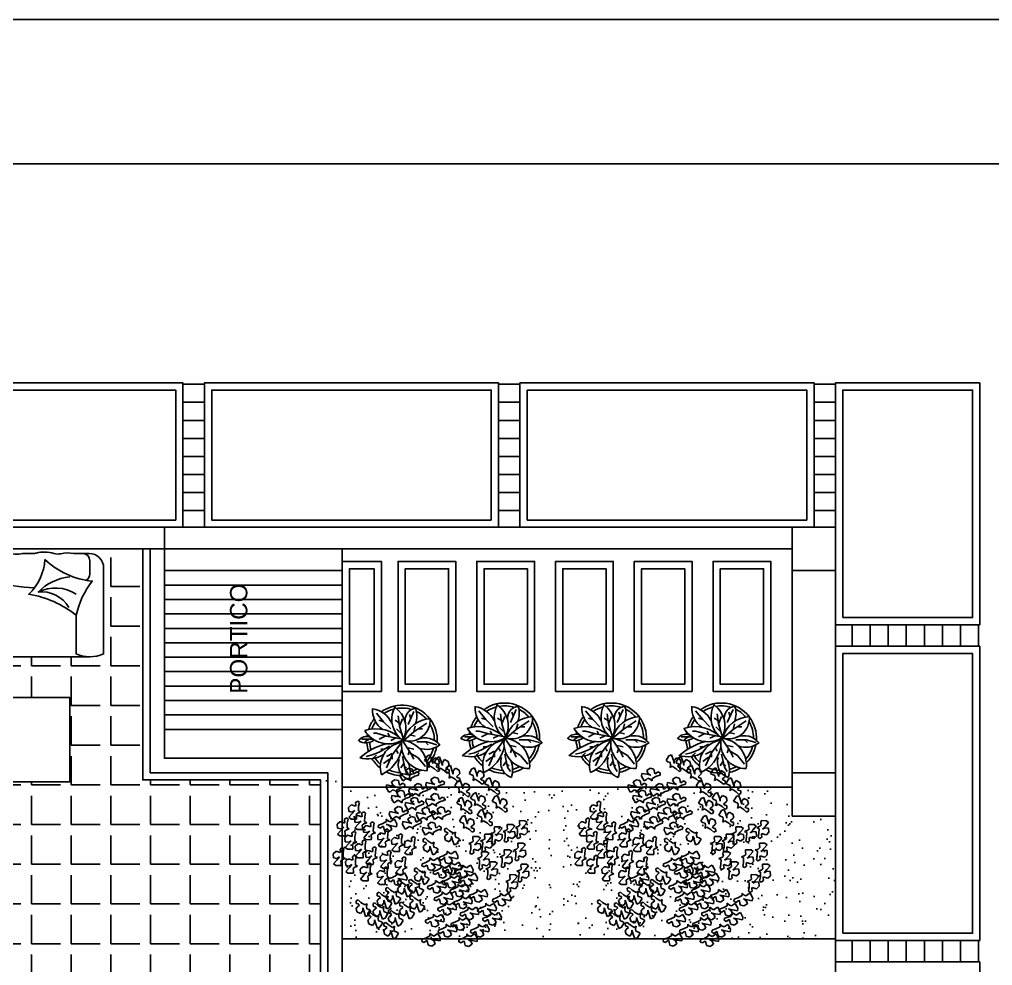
# Model space of a CAD drawing. Header units: inches. Extents: x -370 to 18, y -197 to 199.
# Drawn here: x -0.69 to 6.05, y 42.91 to 49.47 of the extents above; entities that cross this region are included whole.
import ezdxf

# ---------------------------------------------------------------- set-up
doc = ezdxf.new("R2010")
doc.units = ezdxf.units.IN
doc.header["$MEASUREMENT"] = 0
for name, color, linetype in [('artefactos', 1, 'Continuous'), ('aux2', 194, 'Continuous'), ('MUEBLES', 7, 'Continuous')]:
    doc.layers.add(name, color=color, linetype=linetype)
doc.styles.get("Standard").update_dxf_attribs({"font": 'arial.ttf'})

# ---------------------------------------------------------------- blocks, each defined once
blk = doc.blocks.new('arbol 1')
at = {"layer": 'artefactos', "color": 116, "true_color": 0x136734}
for radius, start, end in [(0.61, 94.0019, 108.264), (0.56, 93.3784, 107.1305), (0.61, 79.8796, 83.6062), (0.61, 52.3459, 72.1552), (0.61, 121.3306, 141.8442), (0.56, 120.9025, 138.0337), (0.56, 54.9472, 69.5479), (0.61, 307.7678, 35.985), (0.61, 153.5986, 180.9125), (0.56, 156.2376, 177.0937), (0.56, 14.5729, 33.9936), (0.56, 342.2632, 9.842), (0.61, 193.1106, 212.3931), (0.56, 194.5759, 207.9941), (0.56, 310.9431, 333.6596), (0.61, 225.4259, 259.3549), (0.56, 229.2608, 255.8214), (0.61, 266.5434, 307.2408), (0.56, 269.812, 300.7838)]:
    blk.add_arc((0.68, 0.655), radius, start, end, dxfattribs=at)
at = {"layer": 'aux2', "color": 116, "true_color": 0x136734}
for p, q in [((0.703, 1.15), (0.703, 1.35)), ((0.428, 1.175), (0.403, 1.275)), ((0.703, 1.225), (0.653, 1.3)), ((0.428, 1.1), (0.378, 1.15)), ((0.478, 1.05), (0.428, 1.175)), ((0.578, 0.875), (0.478, 1.05)), ((0.528, 0.975), (0.528, 1.025)), ((0.753, 0.95), (0.703, 1.05)), ((0.753, 0.925), (0.803, 1.1)), ((0.803, 1.1), (0.803, 1.15)), ((1.003, 0.975), (1.153, 1.1)), ((1.003, 0.975), (1.028, 1.05)), ((0.428, 0.825), (0.203, 0.925)), ((0.353, 0.875), (0.278, 0.975)), ((0.453, 0.825), (0.403, 0.925)), ((0.728, 0.75), (0.678, 0.85)), ((0.703, 0.65), (0.753, 0.925)), ((0.753, 0.875), (0.803, 0.9)), ((0.878, 0.85), (1.003, 0.975)), ((0.278, 0.625), (0.203, 0.675)), ((0.403, 0.825), (0.353, 0.825)), ((0.628, 0.675), (0.428, 0.825)), ((0.503, 0.75), (0.453, 0.725)), ((0.678, 0.625), (0.928, 0.7)), ((0.803, 0.675), (0.878, 0.75)), ((0.928, 0.7), (1.103, 0.725)), ((0.928, 0.7), (1.053, 0.65)), ((0.978, 0.7), (1.028, 0.775)), ((0.178, 0.6), (0.103, 0.55)), ((0.403, 0.65), (0.178, 0.6)), ((0.228, 0.625), (0.203, 0.575)), ((0.503, 0.525), (0.428, 0.55)), ((0.453, 0.5), (0.678, 0.65)), ((0.553, 0.55), (0.528, 0.45)), ((0.678, 0.625), (0.828, 0.45)), ((0.778, 0.525), (0.753, 0.425)), ((0.953, 0.55), (1.178, 0.45)), ((1.053, 0.5), (1.128, 0.525)), ((0.228, 0.25), (0.378, 0.375)), ((0.453, 0.5), (0.353, 0.45)), ((0.378, 0.375), (0.453, 0.5)), ((0.653, 0.4), (0.653, 0.225)), ((0.828, 0.45), (0.978, 0.225)), ((0.828, 0.45), (0.928, 0.425)), ((0.878, 0.375), (0.878, 0.3)), ((0.653, 0.25), (0.603, 0.2)), ((0.653, 0.225), (0.603, 0.05))]:
    blk.add_line(p, q, dxfattribs=at)
for centre, radius, start, end in [((0.847, 1.237), 0.488, 162.1729, 212.9232), ((-0.432, 0.657), 1.088, 14.4659, 42.1317), ((0.865, 1.282), 0.228, 147.9507, 215.8676), ((0.578, 1.269), 0.17, 337.1128, 56.6053), ((1.101, 0.89), 0.482, 121.3341, 209.1793), ((0.243, 1.109), 0.637, 313.3479, 17.532), ((0.68, 0.655), 0.56, 83.6247, 84.0354), ((0.216, 0.596), 0.436, 8.8344, 107.4666), ((0.661, 1.282), 0.636, 205.1195, 258.1538), ((1.202, 0.763), 0.403, 85.5178, 145.6968), ((0.803, 1.221), 0.426, 294.312, 352.4208), ((0.259, 0.446), 0.274, 71.0032, 161.0043), ((0.894, 1.027), 0.437, 245.6522, 324.5506), ((1.045, 0.378), 0.454, 60.7057, 132.1778), ((0.132, 0.922), 0.408, 251.1175, 293.1563), ((0.591, 0.226), 0.438, 78.2366, 180.6445), ((0.207, 0.693), 0.475, 263.4525, 355.4287), ((0.132, 0.922), 0.408, 313.639, 314.1881), ((1.028, 0.53), 0.362, 164.0389, 275.5712), ((0.557, 0.147), 0.498, 1.7002, 75.6184), ((1.028, 0.395), 0.207, 6.0973, 103.9177), ((0.894, 0.23), 0.371, 159.1184, 218.3945), ((0.393, 0.262), 0.331, 307.6855, 23.0732), ((1.105, 0.808), 0.409, 251.0507, 286.9573)]:
    blk.add_arc(centre, radius, start, end, dxfattribs=at)
blk = doc.blocks.new('BRANCHS', base_point=(1.4853, 0.588))
for p, q in [((1.5146, 0.6522), (1.4864, 0.6366)), ((1.5313, 0.6501), (1.5146, 0.6522)), ((1.5255, 0.6211), (1.5313, 0.6501)), ((1.4971, 0.6014), (1.4858, 0.588)), ((1.4858, 0.588), (1.5005, 0.5883)), ((1.4864, 0.6366), (1.4921, 0.6254)), ((1.4921, 0.6254), (1.5019, 0.6135)), ((1.5019, 0.6135), (1.4971, 0.6014)), ((1.5005, 0.5883), (1.5139, 0.5633)), ((1.5199, 0.5964), (1.5255, 0.6211)), ((1.5292, 0.6122), (1.5199, 0.5964)), ((1.5487, 0.6203), (1.5292, 0.6122)), ((1.5622, 0.5996), (1.5487, 0.6203)), ((1.5568, 0.5791), (1.5622, 0.5996)), ((1.5139, 0.5633), (1.5211, 0.5412)), ((1.5211, 0.5412), (1.5336, 0.5396)), ((1.5291, 0.572), (1.5482, 0.5759)), ((1.5308, 0.5654), (1.5291, 0.572)), ((1.5407, 0.5536), (1.5308, 0.5654)), ((1.5336, 0.5396), (1.5407, 0.5536)), ((1.5482, 0.5759), (1.5568, 0.5791))]:
    blk.add_line(p, q)
blk = doc.blocks.new('A$C26DE234E')
at = {"xscale": 3, "yscale": 3, "zscale": 3}
for p, rotation in [((1.587, 3.314), 60.00000000000001), ((2.122, 3.24), 60.00000000000001), ((1.449, 3.092), 60.00000000000001), ((1.88, 3.102), 60.00000000000001), ((0.774, 2.92), 120), ((1.725, 2.917), 60.00000000000001), ((2.234, 2.926), 60.00000000000001), ((2.424, 3.037), 60.00000000000001), ((1.311, 2.825), 60.00000000000001), ((1.604, 2.732), 60.00000000000001), ((2.053, 2.769), 60.00000000000001), ((0.558, 2.708), 120), ((0.722, 2.615), 120), ((0.912, 2.541), 120), ((1.242, 2.52), 60.00000000000001), ((0.368, 2.421), 120), ((0.998, 2.384), 120), ((1.535, 2.464), 60.00000000000001), ((1.923, 2.51), 60.00000000000001), ((2.3, 2.573), 180), ((0.601, 2.338), 120), ((1.334, 2.388), 180), ((1.423, 2.196), 60.00000000000001), ((1.837, 2.261), 60.00000000000001), ((0.731, 2.135), 120), ((1.127, 2.172), 120), ((1.785, 2.03), 60.00000000000001), ((0.851, 1.95), 120), ((1.145, 1.968), 120), ((1.352, 1.867), 120), ((0.239, 1.787), 180), ((1.602, 1.787), 180), ((1.886, 1.71), 120), ((0.584, 1.723), 180), ((1.196, 1.686), 180), ((3.228, 1.812), 299.9999999999999), ((0.403, 1.492), 180), ((0.8, 1.501), 180), ((0.989, 1.566), 180), ((1.464, 1.584), 180), ((1.723, 1.473), 180), ((2.067, 1.322), 120), ((3.194, 1.637), 299.9999999999999), ((0.524, 1.261), 180), ((1.127, 1.279), 180), ((1.283, 1.418), 180), ((1.524, 1.408), 180), ((3.039, 1.443), 299.9999999999999), ((0.231, 1.122), 180), ((0.714, 1.094), 180), ((0.912, 1.214), 180), ((1.326, 1.122), 180), ((1.472, 1.196), 180), ((2.133, 1.184), 299.9999999999999), ((2.461, 1.23), 299.9999999999999), ((2.771, 1.267), 299.9999999999999), ((0.403, 0.91), 180), ((1.033, 0.937), 180), ((1.863, 1.086), 240), ((2.547, 0.981), 299.9999999999999), ((2.996, 1.009), 299.9999999999999), ((0.782, 0.78), 180), ((1.587, 0.929), 240), ((1.906, 0.873), 240), ((2.245, 0.861), 299.9999999999999), ((0.619, 0.688), 180), ((1.406, 0.781), 240), ((2.036, 0.698), 240), ((2.814, 0.731), 299.9999999999999), ((0.964, 0.512), 180), ((1.622, 0.522), 240), ((2.079, 0.467), 240), ((2.495, 0.593), 299.9999999999999), ((1.173, 0.42), 240), ((1.363, 0.217), 240), ((1.743, 0.273), 240), ((2.148, 0.245), 240)]:
    blk.add_blockref('BRANCHS', p, dxfattribs=dict(at, rotation=rotation))
for p in [(2.297, 2.326), (2.59, 2.289), (2.78, 2.382), (2.987, 2.132), (2.116, 2.086), (2.461, 2.04), (2.711, 1.975), (2.28, 1.837), (2.012, 1.726), (2.53, 1.67), (2.823, 1.67), (2.288, 1.559)]:
    blk.add_blockref('BRANCHS', p, dxfattribs=at)
blk = doc.blocks.new('sillon2_pl')
at = {"layer": 'artefactos', "color": 1}
for p, q in [((-1.3844, 0.6959), (-1.337, 0.6959)), ((-1.0394, 0.6959), (-0.9776, 0.6959)), ((-0.8802, 0.6959), (-0.8826, 0.6959)), ((-0.8158, 0.6959), (-0.785, 0.6959)), ((-0.765, 0.5046), (-0.765, 0.6759)), ((-0.765, 0.6759), (-0.765, 0.3872)), ((-0.765, 0.6759), (-0.765, 0.3872)), ((-0.7142, 0.6959), (-0.745, 0.6959)), ((-0.7142, 0.6959), (-0.745, 0.6959)), ((-0.6474, 0.6959), (-0.6498, 0.6959)), ((-0.6498, 0.6959), (-0.6474, 0.6959)), ((-0.4906, 0.6959), (-0.5524, 0.6959)), ((-0.4906, 0.6959), (-0.5524, 0.6959)), ((-0.1456, 0.6959), (-0.193, 0.6959)), ((-0.1456, 0.6959), (-0.193, 0.6959)), ((-1.4344, 0.5536), (-1.4344, 0.6459)), ((-1.4344, 0.5536), (-1.4344, 0.6459)), ((-0.0956, 0.5536), (-0.0956, 0.6459)), ((-0.765, 0.272), (-0.765, 0.2488)), ((-0.765, 0.272), (-0.765, 0.2488)), ((-0.765, 0.1495), (-0.765, 0.1239)), ((-0.765, 0.1495), (-0.765, 0.1239)), ((-0.765, 0.0476), (-0.765, 0.0191)), ((-0.765, 0.0476), (-0.765, 0.0191)), ((-1.4344, -0.0191), (-1.3388, -0.0191)), ((-0.0956, -0.0191), (-0.1913, -0.0191))]:
    blk.add_line(p, q, dxfattribs=at)
for points in [[(-1.3388, 0.2699), (-1.3388, 0, -0.2), (-1.53, 0), (-1.53, 0.5959, -0.414214), (-1.43, 0.6959), (-1.3844, 0.6959)], [(-0.1913, 0.2699), (-0.1913, 0, 0.2), (0, 0), (0, 0.5959, 0.414214), (-0.1, 0.6959), (-0.1456, 0.6959)], [(-1.3388, -0.0191), (-0.8032, -0.0191, 0.414214), (-0.765, 0.0191, 0.414214)], [(-0.1913, -0.0191), (-0.7268, -0.0191, -0.414214), (-0.765, 0.0191, -0.414214)]]:
    blk.add_lwpolyline(points, format="xyb", dxfattribs=at)
for points in [[(-1.1232, 0.6544, 0.188011), (-1.0112, 0.413, 0.130529), (-1.3404, 0.2685, 0.110936), (-1.4506, 0.5042, 0.162859)], [(-0.4068, 0.6544, -0.188011), (-0.5188, 0.413, -0.130529), (-0.1896, 0.2685, -0.110936), (-0.0794, 0.5042, -0.162859)]]:
    blk.add_lwpolyline(points, format="xyb", close=True, dxfattribs=at)
blk.add_lwpolyline([(-0.765, 0.5082), (-0.765, 0.3872)], dxfattribs=at)
blk.add_lwpolyline([(-0.765, 0.5082), (-0.765, 0.3872)], dxfattribs=at)
for centre, radius, start, end in [((-1.3844, 0.6459), 0.05, 90, 180), ((-1.337, 0.7959), 0.1, 270, 278.05582), ((-1.2858, 0.4346), 0.2649, 78.49498, 98.05582), ((-1.2131, 0.7921), 0.1, 258.49498, 286.18746), ((-1.1193, 0.469), 0.2365, 76.27426, 106.18746), ((-1.0394, 0.7959), 0.1, 256.27426, 270), ((-0.9776, 0.5959), 0.1, 78.15566, 90), ((-0.9289, 0.828), 0.1372, 258.15566, 281.84434), ((-0.8802, 0.5959), 0.1, 90, 101.84434), ((-0.8826, 0.7959), 0.1, 270, 278.30333), ((-0.8492, 0.567), 0.1313, 81.69667, 98.30333), ((-0.8158, 0.7959), 0.1, 261.69667, 270), ((-0.785, 0.6759), 0.02, 0, 90), ((-0.745, 0.6759), 0.02, 90, 180), ((-0.7142, 0.7959), 0.1, 270, 278.30333), ((-0.6808, 0.567), 0.1313, 81.69667, 98.30333), ((-0.6474, 0.7959), 0.1, 261.69667, 270), ((-0.6498, 0.5959), 0.1, 78.15566, 90), ((-0.6011, 0.828), 0.1372, 258.15566, 281.84434), ((-0.5524, 0.5959), 0.1, 90, 101.84434), ((-0.4906, 0.7959), 0.1, 270, 283.72574), ((-0.4107, 0.469), 0.2365, 73.81254, 103.72574), ((-0.3169, 0.7921), 0.1, 253.81254, 281.50502), ((-0.2442, 0.4346), 0.2649, 81.94418, 101.50502), ((-0.193, 0.7959), 0.1, 261.94418, 270), ((-0.1456, 0.6459), 0.05, 0, 90), ((-1.3844, 0.5536), 0.05, 180, 240.31701), ((-0.2389, 0.5085), 0.1677, 148.69151, 212.72432), ((0.0302, 0.6814), 0.4212, 191.75458, 231.93116), ((-0.2072, 0.6884), 0.198, 207.95491, 275.63863), ((-0.1456, 0.5536), 0.05, 299.68299, 0), ((-1.3353, 0.1693), 0.367, 44.93442, 83.65551), ((-1.08, 1.5495), 1.0913, 271.50253, 286.77711), ((-0.45, 1.5495), 1.0913, 253.22289, 268.49747), ((-1.1952, 0.1876), 0.2691, 63.57332, 122.72271), ((-1.1018, 0.2127), 0.2175, 83.0467, 149.66841), ((-0.9553, 0.3296), 0.1988, 343.16563, 16.83437), ((-0.6132, 0.1992), 0.1597, 161.89712, 198.10288), ((-0.903, 0.0858), 0.1431, 344.55144, 15.44856)]:
    blk.add_arc(centre, radius, start, end, dxfattribs=at)

msp = doc.modelspace()

# ---------------------------------------------------------------- hatches: boundary and pattern name
at = {"transparency": 33554610}
h = msp.add_hatch(dxfattribs=at)
h.set_pattern_fill('LINE', color=8, angle=180)
h.set_pattern_definition([(180, (26.58043, 61.68821), (-2e-17, -0.125), [])])
h.paths.add_polyline_path([(0.44373, 45.94745), (0.59256, 45.94745), (0.59256, 46.94745), (0.44373, 46.94745)])
h = msp.add_hatch(dxfattribs=at)
h.set_pattern_fill('LINE', color=8, angle=180)
h.set_pattern_definition([(180, (28.76676, 61.68821), (-2e-17, -0.125), [])])
h.paths.add_polyline_path([(2.63006, 45.94745), (2.77889, 45.94745), (2.77889, 46.94745), (2.63006, 46.94745)])
h = msp.add_hatch(dxfattribs=at)
h.set_pattern_fill('LINE', color=8, angle=180)
h.set_pattern_definition([(180, (30.9531, 61.68821), (-2e-17, -0.125), [])])
h.paths.add_polyline_path([(4.81639, 45.94745), (4.96522, 45.94745), (4.96522, 46.94745), (4.81639, 46.94745)])
h = msp.add_hatch(dxfattribs=at)
h.set_pattern_fill('ANGLE', color=8)
h.set_pattern_definition([(0, (-57.25582, 87.06278), (0, 0.275), [0.2, -0.075]), (90, (-57.25582, 87.06278), (-0.275, 2e-17), [0.2, -0.075])])
h.paths.add_polyline_path([(-5.30628, 43.79745), (-1.03478, 43.79745), (-1.03478, 42.75021), (-0.28478, 42.75021), (-0.28478, 38.09745), (1.39736, 38.09745), (1.39736, 44.19745), (0.16522, 44.19745), (0.16522, 45.79745), (-5.30628, 45.79745)])
h.paths.add_polyline_path([(-4.45189, 44.4788, 0.9384169), (-4.47917, 44.46647, 0.2660911), (-4.13158, 44.21393, 0.9384169), (-4.12828, 44.24369, -0.265876)], flags=16)
h.paths.add_polyline_path([(-2.04367, 44.46413), (-2.01758, 44.47554), (-2.04346, 44.46449)], flags=16)
h.paths.add_polyline_path([(-1.8713, 45.15557), (-1.81596, 45.12677), (-1.76996, 45.08736), (-1.72481, 45.0356), (-1.69719, 44.98384), (-1.67848, 44.92248), (-1.6734, 44.88942), (-1.67272, 44.88445), (-1.66539, 44.82207), (-1.71551, 44.79229), (-1.74457, 44.72588), (-1.77997, 44.67381), (-1.8203, 44.62892), (-1.83452, 44.61472), (-1.82095, 44.6287), (-1.80937, 44.64108), (-1.79954, 44.65203), (-1.7912, 44.66174), (-1.7841, 44.6704), (-1.77801, 44.67818), (-1.77267, 44.68528), (-1.76787, 44.69185), (-1.76352, 44.69801), (-1.75955, 44.70385), (-1.7559, 44.70946), (-1.75251, 44.71493), (-1.74932, 44.72035), (-1.74627, 44.72581), (-1.7433, 44.7314), (-1.74035, 44.73719), (-1.73745, 44.7431), (-1.73463, 44.74905), (-1.73191, 44.75495), (-1.72933, 44.7607), (-1.72692, 44.7662), (-1.72471, 44.77138), (-1.72273, 44.77612), (-1.72101, 44.78037), (-1.71952, 44.78414), (-1.71825, 44.78747), (-1.71719, 44.79039), (-1.7163, 44.79296), (-1.71558, 44.79521), (-1.71499, 44.79718), (-1.71453, 44.79891), (-1.71416, 44.80043), (-1.71389, 44.80177), (-1.71369, 44.80294), (-1.71355, 44.80394), (-1.71347, 44.8048), (-1.71343, 44.80552), (-1.71342, 44.80613), (-1.71343, 44.80663), (-1.71345, 44.80704), (-1.71347, 44.80736), (-1.71349, 44.80762), (-1.71352, 44.80782), (-1.71355, 44.80797), (-1.71359, 44.80809), (-1.71362, 44.80818), (-1.71366, 44.80826), (-1.7137, 44.80834), (-1.71375, 44.80843), (-1.71381, 44.80854), (-1.7139, 44.80867), (-1.71403, 44.80884), (-1.7142, 44.80906), (-1.71442, 44.80933), (-1.71471, 44.80967), (-1.71505, 44.81008), (-1.71546, 44.81055), (-1.71589, 44.81105), (-1.71636, 44.81158), (-1.71682, 44.8121), (-1.71728, 44.81262), (-1.71772, 44.81311), (-1.71811, 44.81354), (-1.71845, 44.81392), (-1.71875, 44.81424), (-1.71902, 44.81452), (-1.71923, 44.81474), (-1.74194, 44.83721), (-1.76586, 44.86089), (-1.78731, 44.88212), (-1.80867, 44.90325), (-1.83416, 44.92849), (-1.85623, 44.95032), (-1.88099, 44.97483), (-1.90857, 45.00212), (-1.93709, 45.03036), (-1.96158, 45.05459), (-1.98086, 45.07367), (-2.00812, 45.05082), (-2.0087, 45.05035), (-2.05238, 45.01441), (-2.05827, 45.00943), (-2.06787, 45.00117), (-2.07866, 44.99169), (-2.09103, 44.98059), (-2.10534, 44.96749), (-2.12199, 44.95201), (-2.14134, 44.93377), (-2.16377, 44.91239), (-2.18515, 44.88996), (-2.20339, 44.87061), (-2.21887, 44.85396), (-2.23197, 44.83965), (-2.24307, 44.82728), (-2.25255, 44.81649), (-2.26081, 44.80689), (-2.26822, 44.79812), (-2.27509, 44.78985), (-2.2815, 44.78207), (-2.28744, 44.77481), (-2.32575, 44.72777), (-2.35701, 44.75034), (-2.35846, 44.75135), (-2.36056, 44.75275), (-2.36263, 44.75408), (-2.36464, 44.7553), (-2.36658, 44.7564), (-2.36844, 44.75736), (-2.37018, 44.75817), (-2.37181, 44.7588), (-2.3733, 44.75923), (-2.37467, 44.75945), (-2.37596, 44.75942), (-2.37719, 44.75913), (-2.37839, 44.75854), (-2.37958, 44.75763), (-2.3808, 44.75638), (-2.38207, 44.75477), (-2.38341, 44.75276), (-2.38483, 44.75038), (-2.38632, 44.74765), (-2.38786, 44.74457), (-2.38946, 44.74118), (-2.3911, 44.73748), (-2.39278, 44.7335), (-2.3945, 44.72926), (-2.39624, 44.72478), (-2.398, 44.72016), (-2.39977, 44.7155), (-2.40154, 44.71092), (-2.4186, 44.66834), (-2.43799, 44.71217), (-2.43874, 44.76798), (-2.4284, 44.83223), (-2.40781, 44.89204), (-2.37446, 44.95786), (-2.34204, 45.00164), (-2.28797, 45.05922), (-2.23189, 45.10828), (-2.17265, 45.14276), (-2.11125, 45.16904), (-2.0469, 45.18425), (-2.0114, 45.18659), (-2.00334, 45.18693), (-1.99566, 45.18704), (-1.98841, 45.18695), (-1.98166, 45.18664), (-1.92024, 45.18156), (-1.92794, 45.17407)], flags=16)
h.paths.add_polyline_path([(-1.6362, 45.07011), (-1.6362, 45.66598, -0.4142136), (-1.5362, 45.76598), (-1.49057, 45.76598), (-1.44317, 45.76598, 0.1609782), (-1.38358, 45.78568, 0.2503308), (-1.29139, 45.76622, -0.1312672), (-1.16935, 45.76884, 0.1809312), (-1.09976, 45.77712, 0.1761395), (-1.00696, 45.76386, 0.0491695), (-0.98735, 45.76446, -0.0980061), (-0.93642, 45.76703, 0.1710216), (-0.8712, 45.77984, 0.2617863), (-0.77322, 45.77782, 0.2532515), (-0.64263, 45.77712, 0.1809312), (-0.57304, 45.76884, -0.1312672), (-0.45101, 45.76622, 0.2503308), (-0.35881, 45.78568, 0.31355), (-0.24837, 45.75666, -0.548298), (-0.1062, 45.66598), (-0.1062, 45.07011, -0.0990195), (-0.20182, 45.05098), (-0.29745, 45.05098), (-0.83295, 45.05098, -0.4142136), (-0.8712, 45.08923, -0.4142136), (-0.90945, 45.05098), (-1.44495, 45.05098), (-1.54057, 45.05098, -0.0990195)], flags=16)
h.paths.add_polyline_path([(-0.25745, 45.45449, -0.0590552), (-0.18559, 45.5743, -0.061368), (-0.32077, 45.60592, 0.1851804), (-0.56073, 45.49867, -0.3125609)], flags=0)
h.paths.add_polyline_path([(-1.31249, 44.76736), (-0.34003, 44.76736), (-0.34003, 44.18471), (-1.31249, 44.18471)], flags=16)
h.paths.add_polyline_path([(-3.2627, 44.50259), (-2.56051, 44.50259), (-2.56051, 44.70866), (-3.2627, 44.70866)], flags=24)
h.paths.add_polyline_path([(0.62024, 40.27958), (0.62024, 40.90407), (0.41417, 40.90407), (0.41417, 40.27958)], flags=24)
h = msp.add_hatch(dxfattribs=at)
h.set_pattern_fill('LINE', color=8, angle=90)
h.set_pattern_definition([(90, (20.70598, 19.13507), (-0.125, 8e-18), [])])
h.paths.add_polyline_path([(4.96522, 45.27178), (4.96522, 45.12295), (5.96522, 45.12295), (5.96522, 45.27178)])
at = {"true_color": 0x136734}
h = msp.add_hatch(dxfattribs=at)
h.set_pattern_fill('AR-SAND', color=116, scale=0.1, angle=90)
h.set_pattern_definition([(127.5, (20.70598, 12.38673), (-0.1926824, -0.00629934), [0, -0.152, 0, -0.17, 0, -0.1625]), (97.5, (20.70598, 12.38673), (-0.2822146, 0.1769777), [0, -0.082, 0, -0.137, 0, -0.0525]), (57.5, (20.70598, 12.26373), (-0.0005659, 0.3114142), [0, -0.05, 0, -0.18, 0, -0.235]), (47.5, (20.70598, 12.26373), (-0.0877676, 0.3006127), [0, -0.025, 0, -0.118, 0, -0.135])])
h.paths.add_polyline_path([(1.54736, 44.14745), (1.39736, 44.14745), (1.39736, 44.19745), (1.54736, 44.19745), (1.54736, 43.09745), (4.96522, 43.09745), (4.96522, 43.94745), (4.66522, 43.94745), (4.66522, 44.14745)])
at = {"transparency": 33554610}
h = msp.add_hatch(dxfattribs=at)
h.set_pattern_fill('LINE', color=8, angle=90)
h.set_pattern_definition([(90, (20.70598, 16.94874), (-0.125, 8e-18), [])])
h.paths.add_polyline_path([(4.96522, 43.08545), (4.96522, 42.93662), (5.96522, 42.93662), (5.96522, 43.08545)])

# ---------------------------------------------------------------- linework, layer by layer
at = {"color": 2}
for p, q in [((0.31522, 45.94745), (4.66522, 45.94745)), ((0.31522, 45.79745), (4.66522, 45.79745))]:
    msp.add_line(p, q, dxfattribs=at)
at = {"color": 1}
for p, q in [((1.54736, 44.34401), (1.54736, 45.79745)), ((4.66522, 44.24745), (4.66522, 45.64745))]:
    msp.add_line(p, q, dxfattribs=at)
at = {"color": 8}
for p, q in [((4.96522, 44.09745), (4.96522, 45.64745)), ((1.54736, 44.14745), (4.66522, 44.14745))]:
    msp.add_line(p, q, dxfattribs=at)
msp.add_line((4.96522, 44.14745), (4.96522, 38.24745))
at = {"layer": 'MUEBLES', "color": 1}
msp.add_lwpolyline([(15.89861, 49.4653), (15.89861, 7.4153), (-43.50139, 7.4153), (-43.50139, 49.4653)], close=True, dxfattribs=at)
at = {"layer": 'MUEBLES', "color": 6}
msp.add_lwpolyline([(13.89861, 48.4653), (13.89861, 8.4153), (-41.50139, 8.4153), (-41.50139, 48.4653)], close=True, dxfattribs=at)
at = {"layer": 'MUEBLES', "color": 8, "transparency": 33554610}
for points in [[(0.44373, 45.94745), (-1.59377, 45.94745), (-1.59377, 46.94745), (0.44373, 46.94745)], [(2.63006, 45.94745), (0.59256, 45.94745), (0.59256, 46.94745), (2.63006, 46.94745)], [(4.81639, 45.94745), (2.77889, 45.94745), (2.77889, 46.94745), (4.81639, 46.94745)], [(4.96522, 45.27178), (4.96522, 46.94745), (5.96522, 46.94745), (5.96522, 45.27178)], [(0.39373, 45.99745), (-1.54377, 45.99745), (-1.54377, 46.89745), (0.39373, 46.89745)], [(2.58006, 45.99745), (0.64256, 45.99745), (0.64256, 46.89745), (2.58006, 46.89745)], [(4.76639, 45.99745), (2.82889, 45.99745), (2.82889, 46.89745), (4.76639, 46.89745)], [(5.01522, 45.32178), (5.01522, 46.89745), (5.91522, 46.89745), (5.91522, 45.32178)], [(4.96522, 43.08545), (4.96522, 45.12295), (5.96522, 45.12295), (5.96522, 43.08545)], [(5.01522, 43.13545), (5.01522, 45.07295), (5.91522, 45.07295), (5.91522, 43.13545)], [(4.96522, 40.89912), (4.96522, 42.93662), (5.96522, 42.93662), (5.96522, 40.89912)]]:
    msp.add_lwpolyline(points, close=True, dxfattribs=at)
at = {"layer": 'MUEBLES', "color": 2, "linetype": 'ByBlock', "ltscale": 0.4}
msp.add_lwpolyline([(-5.74702, 45.94745), (0.31522, 45.94745), (0.31522, 44.34745), (1.54736, 44.34745), (1.54736, 37.94745)], dxfattribs=at)
at = {"layer": 'MUEBLES', "color": 3}
for points in [[(-5.74702, 45.94745), (0.31522, 45.94745)], [(-5.74702, 45.79745), (0.31522, 45.79745)]]:
    msp.add_lwpolyline(points, dxfattribs=at)
at = {"layer": 'MUEBLES', "color": 5}
for points in [[(4.96522, 45.64745), (4.96522, 45.94745), (4.66522, 45.94745), (4.66522, 45.64745)], [(4.96522, 43.94745), (4.96522, 44.24745), (4.66522, 44.24745), (4.66522, 43.94745)]]:
    msp.add_lwpolyline(points, close=True, dxfattribs=at)
at = {"layer": 'MUEBLES', "color": 2}
for points in [[(0.21522, 45.79745), (0.21522, 44.24745), (1.44736, 44.24745), (1.44736, 38.04745), (-0.33478, 38.04745), (-0.33478, 42.70021), (-1.03478, 42.70021)], [(0.16522, 45.79745), (0.16522, 44.19745), (1.39736, 44.19745), (1.39736, 38.09745), (-0.28478, 38.09745), (-0.28478, 42.75021), (-1.03478, 42.75021)]]:
    msp.add_lwpolyline(points, dxfattribs=at)
at = {"layer": 'MUEBLES', "color": 8}
for points in [[(1.81838, 44.81049), (1.81838, 45.71049), (1.54736, 45.71049), (1.54736, 44.81049)], [(1.76838, 44.86049), (1.76838, 45.66049), (1.59736, 45.66049), (1.59736, 44.86049)], [(2.33426, 44.81049), (2.33426, 45.71049), (1.93426, 45.71049), (1.93426, 44.81049)], [(2.28426, 44.86049), (2.28426, 45.66049), (1.98426, 45.66049), (1.98426, 44.86049)], [(2.87989, 44.81049), (2.87989, 45.71049), (2.47989, 45.71049), (2.47989, 44.81049)], [(2.82989, 44.86049), (2.82989, 45.66049), (2.52989, 45.66049), (2.52989, 44.86049)], [(3.42552, 44.81049), (3.42552, 45.71049), (3.02552, 45.71049), (3.02552, 44.81049)], [(3.37552, 44.86049), (3.37552, 45.66049), (3.07552, 45.66049), (3.07552, 44.86049)], [(3.97115, 44.81049), (3.97115, 45.71049), (3.57115, 45.71049), (3.57115, 44.81049)], [(3.92115, 44.86049), (3.92115, 45.66049), (3.62115, 45.66049), (3.62115, 44.86049)], [(4.51679, 44.81049), (4.51679, 45.71049), (4.11679, 45.71049), (4.11679, 44.81049)], [(4.46679, 44.86049), (4.46679, 45.66049), (4.16679, 45.66049), (4.16679, 44.86049)]]:
    msp.add_lwpolyline(points, close=True, dxfattribs=at)
at = {"layer": 'MUEBLES', "color": 8, "ltscale": 0.4}
for points in [[(0.31522, 45.54745), (1.54736, 45.54745), (1.54736, 45.64745), (0.31522, 45.64745)], [(0.31522, 45.34745), (1.54736, 45.34745), (1.54736, 45.44745), (0.31522, 45.44745)], [(0.31522, 45.14745), (1.54736, 45.14745), (1.54736, 45.24745), (0.31522, 45.24745)], [(0.31522, 44.94745), (1.54736, 44.94745), (1.54736, 45.04745), (0.31522, 45.04745)], [(0.31522, 44.74745), (1.54736, 44.74745), (1.54736, 44.84745), (0.31522, 44.84745)], [(0.31522, 44.54745), (1.54736, 44.54745), (1.54736, 44.64745), (0.31522, 44.64745)]]:
    msp.add_lwpolyline(points, close=True, dxfattribs=at)
at = {"layer": 'MUEBLES', "color": 2}
msp.add_lwpolyline([(-1.31249, 44.76736), (-0.34003, 44.76736), (-0.34003, 44.18471), (-1.31249, 44.18471)], close=True, dxfattribs=at)
at = {"layer": 'MUEBLES', "color": 8}
msp.add_lwpolyline([(1.54736, 43.09745), (1.54736, 43.09745), (4.96522, 43.09745), (4.96522, 38.09745)], dxfattribs=at)

# ---------------------------------------------------------------- block references
at = {"layer": 'artefactos', "xscale": -1}
msp.add_blockref('sillon2_pl', (-1.6362, 45.07011), dxfattribs=at)
at = {"layer": 'artefactos', "rotation": 90}
for name, p, xscale, yscale, zscale in [('arbol 1', (2.22367, 44.19942), 0.4, 0.4, 0.4), ('arbol 1', (2.93337, 44.21444), 0.4, 0.4, 0.4), ('arbol 1', (3.67321, 44.21444), 0.4, 0.4, 0.4), ('arbol 1', (4.43547, 44.21444), 0.4, 0.4, 0.4), ('A$C26DE234E', (2.84069, 43.04294), 0.3839999999999861, 0.3839999999999861, 0.3839999999999861), ('A$C26DE234E', (4.51402, 43.04294), 0.3839999999999861, 0.3839999999999861, 0.3839999999999861)]:
    msp.add_blockref(name, p, dxfattribs=dict(at, xscale=xscale, yscale=yscale, zscale=zscale))

# ---------------------------------------------------------------- texts
at = {"insert": (0.76949, 44.79429), "char_height": 0.12, "attachment_point": 1, "rotation": 90}
msp.add_mtext('PORTICO', dxfattribs=at)

doc.saveas('drawing.dxf')
